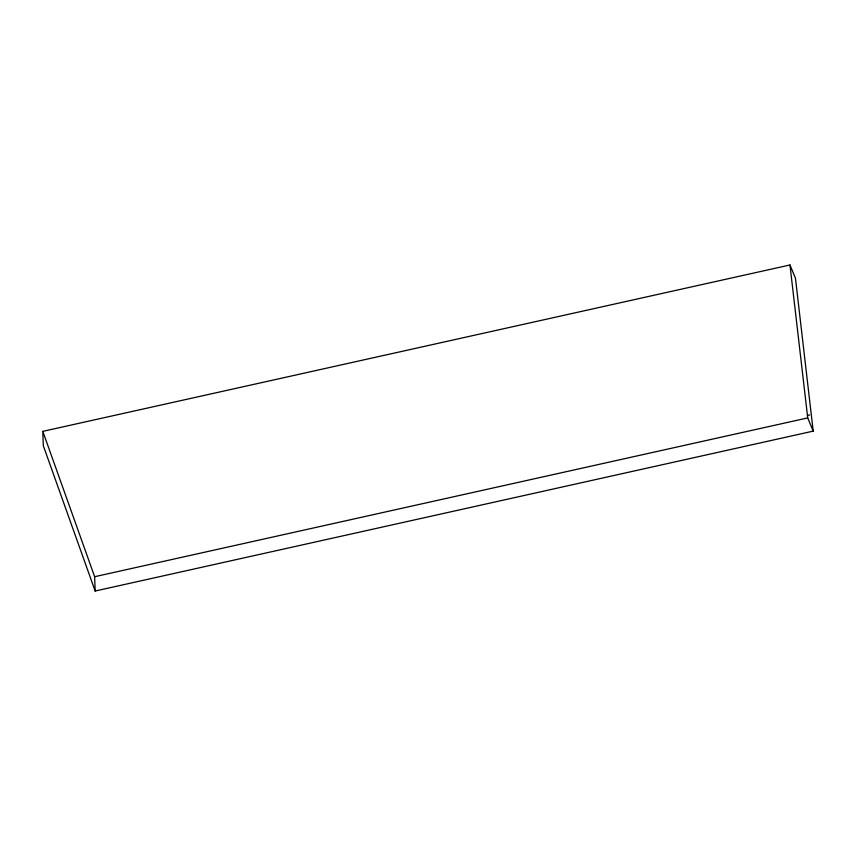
<?xml version="1.0" encoding="UTF-8"?>
<svg xmlns="http://www.w3.org/2000/svg" width="856" height="856" viewBox="0 0 856 856"><rect width="100%" height="100%" fill="white"/><g stroke="black" fill="none" stroke-linecap="round" stroke-linejoin="round"><path stroke-width="1.28" d="M42.8 431.36L789.97 264.975L795.449 278.179L813.2 431.124L95.144 591.025L43.303 445.687L42.8 431.36L94.642 576.709L95.144 591.025M807.433 415.395L809.637 414.903M94.642 576.709L807.722 417.91L813.2 431.124M789.97 264.975L807.722 417.91"/></g></svg>
